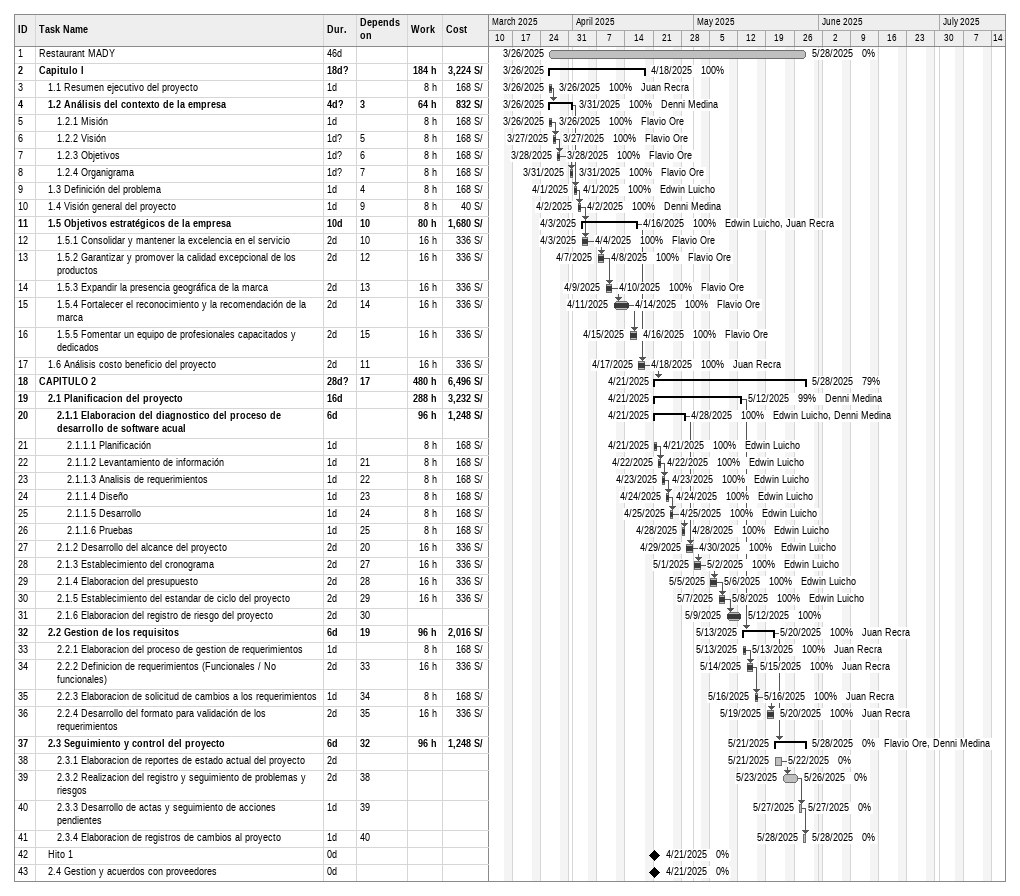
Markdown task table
| ID | Level | Task | Duration | Start | Finish | Predecessors | Resources | % complete | Work (h) | Cost (S/) |
|---|---|---|---|---|---|---|---|---|---|---|
| 1 | 1 | Restaurant MADY | 46d | 2025-03-26 | 2025-05-28 |  |  | 0 |  |  |
| 2 | 1 | **Capitulo I** | 18d? | 2025-03-26 | 2025-04-18 |  |  | 100 | 184 | 3224 |
| 3 | 2 | 1.1 Resumen ejecutivo del proyecto | 1d | 2025-03-26 | 2025-03-26 |  | Juan Recra | 100 | 8 | 168 |
| 4 | 2 | **1.2 Análisis del contexto de la empresa** | 4d? | 2025-03-26 | 2025-03-31 | 3 | Denni Medina | 100 | 64 | 832 |
| 5 | 3 | 1.2.1 Misión | 1d | 2025-03-26 | 2025-03-26 |  | Flavio Ore | 100 | 8 | 168 |
| 6 | 3 | 1.2.2 Visión | 1d? | 2025-03-27 | 2025-03-27 | 5 | Flavio Ore | 100 | 8 | 168 |
| 7 | 3 | 1.2.3 Objetivos | 1d? | 2025-03-28 | 2025-03-28 | 6 | Flavio Ore | 100 | 8 | 168 |
| 8 | 3 | 1.2.4 Organigrama | 1d? | 2025-03-31 | 2025-03-31 | 7 | Flavio Ore | 100 | 8 | 168 |
| 9 | 2 | 1.3 Definición del problema | 1d | 2025-04-01 | 2025-04-01 | 4 | Edwin Luicho | 100 | 8 | 168 |
| 10 | 2 | 1.4 Visión general del proyecto | 1d | 2025-04-02 | 2025-04-02 | 9 | Denni Medina | 100 | 8 | 40 |
| 11 | 2 | **1.5 Objetivos estratégicos de la empresa** | 10d | 2025-04-03 | 2025-04-16 | 10 | Edwin Luicho, Juan Recra | 100 | 80 | 1680 |
| 12 | 3 | 1.5.1 Consolidar y mantener la excelencia en el servicio | 2d | 2025-04-03 | 2025-04-04 | 10 | Flavio Ore | 100 | 16 | 336 |
| 13 | 3 | 1.5.2 Garantizar y promover la calidad excepcional de los productos | 2d | 2025-04-07 | 2025-04-08 | 12 | Flavio Ore | 100 | 16 | 336 |
| 14 | 3 | 1.5.3 Expandir la presencia geográfica de la marca | 2d | 2025-04-09 | 2025-04-10 | 13 | Flavio Ore | 100 | 16 | 336 |
| 15 | 3 | 1.5.4 Fortalecer el reconocimiento y la recomendación de la marca | 2d | 2025-04-11 | 2025-04-14 | 14 | Flavio Ore | 100 | 16 | 336 |
| 16 | 3 | 1.5.5 Fomentar un equipo de profesionales capacitados y dedicados | 2d | 2025-04-15 | 2025-04-16 | 15 | Flavio Ore | 100 | 16 | 336 |
| 17 | 2 | 1.6 Análisis costo beneficio del proyecto | 2d | 2025-04-17 | 2025-04-18 | 11 | Juan Recra | 100 | 16 | 336 |
| 18 | 1 | **CAPITULO 2** | 28d? | 2025-04-21 | 2025-05-28 | 17 |  | 79 | 480 | 6496 |
| 19 | 2 | **2.1 Planificacion del proyecto** | 16d | 2025-04-21 | 2025-05-12 |  | Denni Medina | 99 | 288 | 3232 |
| 20 | 3 | **2.1.1 Elaboracion del diagnostico del proceso de desarrollo de software acual** | 6d | 2025-04-21 | 2025-04-28 |  | Edwin Luicho, Denni Medina | 100 | 96 | 1248 |
| 21 | 4 | 2.1.1.1 Planificación | 1d | 2025-04-21 | 2025-04-21 |  | Edwin Luicho | 100 | 8 | 168 |
| 22 | 4 | 2.1.1.2 Levantamiento de información | 1d | 2025-04-22 | 2025-04-22 | 21 | Edwin Luicho | 100 | 8 | 168 |
| 23 | 4 | 2.1.1.3 Analisis de requerimientos | 1d | 2025-04-23 | 2025-04-23 | 22 | Edwin Luicho | 100 | 8 | 168 |
| 24 | 4 | 2.1.1.4 Diseño | 1d | 2025-04-24 | 2025-04-24 | 23 | Edwin Luicho | 100 | 8 | 168 |
| 25 | 4 | 2.1.1.5 Desarrollo | 1d | 2025-04-25 | 2025-04-25 | 24 | Edwin Luicho | 100 | 8 | 168 |
| 26 | 4 | 2.1.1.6 Pruebas | 1d | 2025-04-28 | 2025-04-28 | 25 | Edwin Luicho | 100 | 8 | 168 |
| 27 | 3 | 2.1.2 Desarrollo del alcance del proyecto | 2d | 2025-04-29 | 2025-04-30 | 20 | Edwin Luicho | 100 | 16 | 336 |
| 28 | 3 | 2.1.3 Establecimiento del cronograma | 2d | 2025-05-01 | 2025-05-02 | 27 | Edwin Luicho | 100 | 16 | 336 |
| 29 | 3 | 2.1.4 Elaboracion del presupuesto | 2d | 2025-05-05 | 2025-05-06 | 28 | Edwin Luicho | 100 | 16 | 336 |
| 30 | 3 | 2.1.5 Establecimiento del estandar de ciclo del proyecto | 2d | 2025-05-07 | 2025-05-08 | 29 | Edwin Luicho | 100 | 16 | 336 |
| 31 | 3 | 2.1.6 Elaboracion del registro de riesgo del proyecto | 2d | 2025-05-09 | 2025-05-12 | 30 |  | 100 |  |  |
| 32 | 2 | **2.2 Gestion de los requisitos** | 6d | 2025-05-13 | 2025-05-20 | 19 | Juan Recra | 100 | 96 | 2016 |
| 33 | 3 | 2.2.1 Elaboracion del proceso de gestion de requerimientos | 1d | 2025-05-13 | 2025-05-13 |  | Juan Recra | 100 | 8 | 168 |
| 34 | 3 | 2.2.2 Definicion de requerimientos (Funcionales / No funcionales) | 2d | 2025-05-14 | 2025-05-15 | 33 | Juan Recra | 100 | 16 | 336 |
| 35 | 3 | 2.2.3 Elaboracion de solicitud de cambios a los requerimientos | 1d | 2025-05-16 | 2025-05-16 | 34 | Juan Recra | 100 | 8 | 168 |
| 36 | 3 | 2.2.4 Desarrollo del formato para validación de los requerimientos | 2d | 2025-05-19 | 2025-05-20 | 35 | Juan Recra | 100 | 16 | 336 |
| 37 | 2 | **2.3 Seguimiento y control del proyecto** | 6d | 2025-05-21 | 2025-05-28 | 32 | Flavio Ore, Denni Medina | 0 | 96 | 1248 |
| 38 | 3 | 2.3.1 Elaboracion de reportes de estado actual del proyecto | 2d | 2025-05-21 | 2025-05-22 |  |  | 0 |  |  |
| 39 | 3 | 2.3.2 Realizacion del registro y seguimiento de problemas y riesgos | 2d | 2025-05-23 | 2025-05-26 | 38 |  | 0 |  |  |
| 40 | 3 | 2.3.3 Desarrollo de actas y seguimiento de acciones pendientes | 1d | 2025-05-27 | 2025-05-27 | 39 |  | 0 |  |  |
| 41 | 3 | 2.3.4 Elaboracion de registros de cambios al proyecto | 1d | 2025-05-28 | 2025-05-28 | 40 |  | 0 |  |  |
| 42 | 2 | Hito 1 | 0d | 2025-04-21 | 2025-04-21 |  |  | 0 |  |  |
| 43 | 2 | 2.4 Gestion y acuerdos con proveedores | 0d | 2025-04-21 | 2025-04-21 |  |  | 0 |  |  |
